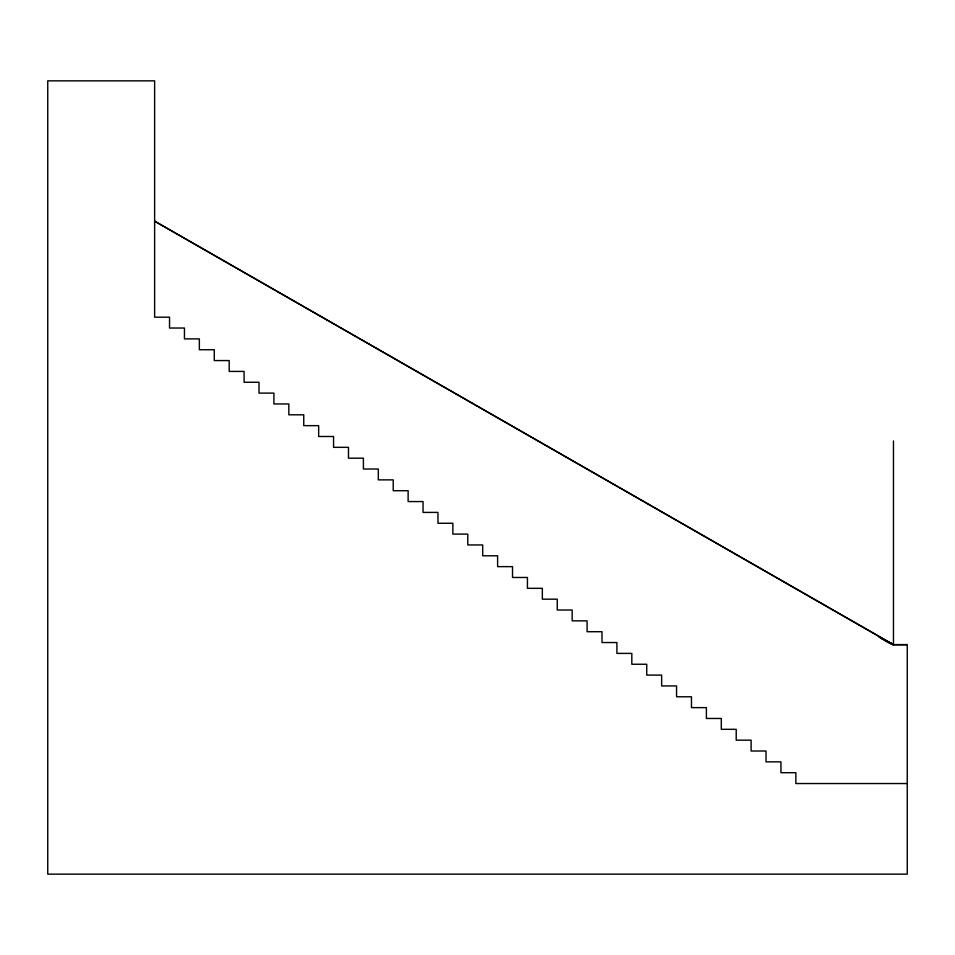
<?xml version="1.0" encoding="UTF-8"?>
<svg xmlns="http://www.w3.org/2000/svg" width="955" height="955" viewBox="0 0 955 955"><rect width="100%" height="100%" fill="white"/><g stroke="black" fill="none" stroke-linecap="round" stroke-linejoin="round"><path stroke-width="1.43" d="M907.25 644.768L893.462 644.768L154.626 221.166L893.462 644.589L907.25 644.589L907.25 874.147L47.75 874.147L47.75 80.853L154.626 80.853L154.626 317.191L169.536 317.191L169.536 328.031L184.446 328.031L184.446 338.882L199.356 338.882L199.356 349.733L214.278 349.733L214.278 360.572L229.188 360.572L229.188 371.423L244.098 371.423L244.098 382.263L259.008 382.263L259.008 393.114L273.918 393.114L273.918 403.953L288.84 403.953L288.84 414.804L303.75 414.804L303.75 425.644L318.66 425.644L318.66 436.495L333.57 436.495L333.57 447.334L348.48 447.334L348.48 458.185L363.401 458.185L363.401 469.024L378.311 469.024L378.311 479.876L393.221 479.876L393.221 490.715L408.131 490.715L408.131 501.566L423.041 501.566L423.041 512.405L437.963 512.405L437.963 523.256L452.873 523.256L452.873 534.096L467.783 534.096L467.783 544.947L482.693 544.947L482.693 555.786L497.615 555.786L497.615 566.637L512.525 566.637L512.525 577.477L527.435 577.477L527.435 588.328L542.345 588.328L542.345 599.167L557.254 599.167L557.254 610.018L572.176 610.018L572.176 620.857L587.086 620.857L587.086 631.709L601.996 631.709L601.996 642.548L616.906 642.548L616.906 653.399L631.816 653.399L631.816 664.25L646.738 664.25L646.738 675.09L661.648 675.09L661.648 685.941L676.558 685.941L676.558 696.78L691.468 696.78L691.468 707.631L706.39 707.631L706.39 718.47L721.3 718.47L721.3 729.322L736.21 729.322L736.21 740.161L751.119 740.161L751.119 751.012L766.029 751.012L766.029 761.851L780.951 761.851L780.951 772.702L795.861 772.702L795.861 783.542L907.25 783.542M888.054 642.261L893.462 644.768L878.97 637.116M885.38 640.936L893.462 644.768L881.549 638.62M885.5 640.686L893.462 644.768M893.462 440.959L893.462 644.589"/></g></svg>
